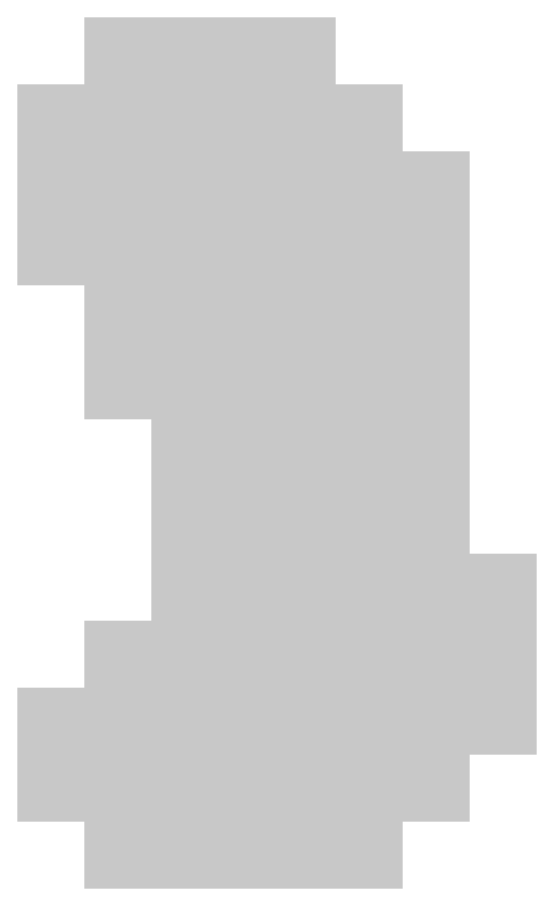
# Model space of a CAD drawing. Header units: metres. Extents: x -0.2 to 72.6, y -0.2 to 14.2.
# Drawn here: x -0.2 to 1.35, y 10.8 to 13.4 of the extents above; entities that cross this region are included whole.
import ezdxf

# ---------------------------------------------------------------- set-up
doc = ezdxf.new("R2010")
doc.units = ezdxf.units.M

msp = doc.modelspace()

# ---------------------------------------------------------------- hatches: boundary and pattern name
at = {"true_color": 0xff0000}
h = msp.add_hatch(color=7, dxfattribs=at)
h.dxf.hatch_style = 1
h.paths.add_polyline_path([(0, 13.2), (0.2, 13.2), (0.2, 13.4), (0, 13.4)])
h = msp.add_hatch(color=7, dxfattribs=at)
h.dxf.hatch_style = 1
h.paths.add_polyline_path([(0.2, 13.2), (0.4, 13.2), (0.4, 13.4), (0.2, 13.4)])
h = msp.add_hatch(color=7, dxfattribs=at)
h.dxf.hatch_style = 1
h.paths.add_polyline_path([(0.4, 13.2), (0.55, 13.2), (0.55, 13.4), (0.4, 13.4)])
h = msp.add_hatch(color=7, dxfattribs=at)
h.dxf.hatch_style = 1
h.paths.add_polyline_path([(0.55, 13.2), (0.75, 13.2), (0.75, 13.4), (0.55, 13.4)])
h = msp.add_hatch(color=7, dxfattribs=at)
h.dxf.hatch_style = 1
h.paths.add_polyline_path([(-0.2, 13), (0, 13), (0, 13.2), (-0.2, 13.2)])
h = msp.add_hatch(color=7, dxfattribs=at)
h.dxf.hatch_style = 1
h.paths.add_polyline_path([(0, 13), (0.2, 13), (0.2, 13.2), (0, 13.2)])
h = msp.add_hatch(color=7, dxfattribs=at)
h.dxf.hatch_style = 1
h.paths.add_polyline_path([(0.2, 13), (0.4, 13), (0.4, 13.2), (0.2, 13.2)])
h = msp.add_hatch(color=7, dxfattribs=at)
h.dxf.hatch_style = 1
h.paths.add_polyline_path([(0.4, 13), (0.55, 13), (0.55, 13.2), (0.4, 13.2)])
h = msp.add_hatch(color=7, dxfattribs=at)
h.dxf.hatch_style = 1
h.paths.add_polyline_path([(0.55, 13), (0.75, 13), (0.75, 13.2), (0.55, 13.2)])
h = msp.add_hatch(color=7, dxfattribs=at)
h.dxf.hatch_style = 1
h.paths.add_polyline_path([(0.75, 13), (0.95, 13), (0.95, 13.2), (0.75, 13.2)])
h = msp.add_hatch(color=7, dxfattribs=at)
h.dxf.hatch_style = 1
h.paths.add_polyline_path([(-0.2, 12.8), (0, 12.8), (0, 13), (-0.2, 13)])
h = msp.add_hatch(color=7, dxfattribs=at)
h.dxf.hatch_style = 1
h.paths.add_polyline_path([(0, 12.8), (0.2, 12.8), (0.2, 13), (0, 13)])
at = {"true_color": 0x00ff00}
h = msp.add_hatch(color=7, dxfattribs=at)
h.dxf.hatch_style = 1
h.paths.add_polyline_path([(0.2, 12.8), (0.4, 12.8), (0.4, 13), (0.2, 13)])
h = msp.add_hatch(color=7, dxfattribs=at)
h.dxf.hatch_style = 1
h.paths.add_polyline_path([(0.4, 12.8), (0.55, 12.8), (0.55, 13), (0.4, 13)])
h = msp.add_hatch(color=7, dxfattribs=at)
h.dxf.hatch_style = 1
h.paths.add_polyline_path([(0.55, 12.8), (0.75, 12.8), (0.75, 13), (0.55, 13)])
at = {"true_color": 0xff0000}
h = msp.add_hatch(color=7, dxfattribs=at)
h.dxf.hatch_style = 1
h.paths.add_polyline_path([(0.75, 12.8), (0.95, 12.8), (0.95, 13), (0.75, 13)])
h = msp.add_hatch(color=7, dxfattribs=at)
h.dxf.hatch_style = 1
h.paths.add_polyline_path([(0.95, 12.8), (1.15, 12.8), (1.15, 13), (0.95, 13)])
h = msp.add_hatch(color=7, dxfattribs=at)
h.dxf.hatch_style = 1
h.paths.add_polyline_path([(-0.2, 12.6), (0, 12.6), (0, 12.8), (-0.2, 12.8)])
at = {"true_color": 0x00ff00}
h = msp.add_hatch(color=7, dxfattribs=at)
h.dxf.hatch_style = 1
h.paths.add_polyline_path([(0, 12.6), (0.2, 12.6), (0.2, 12.8), (0, 12.8)])
at = {"true_color": 0xffff00}
h = msp.add_hatch(color=7, dxfattribs=at)
h.dxf.hatch_style = 1
h.paths.add_polyline_path([(0.2, 12.6), (0.4, 12.6), (0.4, 12.8), (0.2, 12.8)])
h = msp.add_hatch(color=7, dxfattribs=at)
h.dxf.hatch_style = 1
h.paths.add_polyline_path([(0.4, 12.6), (0.55, 12.6), (0.55, 12.8), (0.4, 12.8)])
at = {"true_color": 0x0000ff}
h = msp.add_hatch(color=7, dxfattribs=at)
h.dxf.hatch_style = 1
h.paths.add_polyline_path([(0.55, 12.6), (0.75, 12.6), (0.75, 12.8), (0.55, 12.8)])
at = {"true_color": 0x00ff00}
h = msp.add_hatch(color=7, dxfattribs=at)
h.dxf.hatch_style = 1
h.paths.add_polyline_path([(0.75, 12.6), (0.95, 12.6), (0.95, 12.8), (0.75, 12.8)])
at = {"true_color": 0xff0000}
h = msp.add_hatch(color=7, dxfattribs=at)
h.dxf.hatch_style = 1
h.paths.add_polyline_path([(0.95, 12.6), (1.15, 12.6), (1.15, 12.8), (0.95, 12.8)])
h = msp.add_hatch(color=7, dxfattribs=at)
h.dxf.hatch_style = 1
h.paths.add_polyline_path([(0, 12.4), (0.2, 12.4), (0.2, 12.6), (0, 12.6)])
at = {"true_color": 0x00ffff}
h = msp.add_hatch(color=7, dxfattribs=at)
h.dxf.hatch_style = 1
h.paths.add_polyline_path([(0.2, 12.4), (0.4, 12.4), (0.4, 12.6), (0.2, 12.6)])
at = {"true_color": 0xff00ff}
h = msp.add_hatch(color=7, dxfattribs=at)
h.dxf.hatch_style = 1
h.paths.add_polyline_path([(0.4, 12.4), (0.55, 12.4), (0.55, 12.6), (0.4, 12.6)])
at = {"true_color": 0x0000ff}
h = msp.add_hatch(color=7, dxfattribs=at)
h.dxf.hatch_style = 1
h.paths.add_polyline_path([(0.55, 12.4), (0.75, 12.4), (0.75, 12.6), (0.55, 12.6)])
at = {"true_color": 0x00ff00}
h = msp.add_hatch(color=7, dxfattribs=at)
h.dxf.hatch_style = 1
h.paths.add_polyline_path([(0.75, 12.4), (0.95, 12.4), (0.95, 12.6), (0.75, 12.6)])
at = {"true_color": 0xff0000}
h = msp.add_hatch(color=7, dxfattribs=at)
h.dxf.hatch_style = 1
h.paths.add_polyline_path([(0.95, 12.4), (1.15, 12.4), (1.15, 12.6), (0.95, 12.6)])
h = msp.add_hatch(color=7, dxfattribs=at)
h.dxf.hatch_style = 1
h.paths.add_polyline_path([(0, 12.2), (0.2, 12.2), (0.2, 12.4), (0, 12.4)])
at = {"true_color": 0xff00ff}
h = msp.add_hatch(color=7, dxfattribs=at)
h.dxf.hatch_style = 1
h.paths.add_polyline_path([(0.2, 12.2), (0.4, 12.2), (0.4, 12.4), (0.2, 12.4)])
at = {"true_color": 0x00ffff}
h = msp.add_hatch(color=7, dxfattribs=at)
h.dxf.hatch_style = 1
h.paths.add_polyline_path([(0.4, 12.2), (0.55, 12.2), (0.55, 12.4), (0.4, 12.4)])
at = {"true_color": 0xffff00}
h = msp.add_hatch(color=7, dxfattribs=at)
h.dxf.hatch_style = 1
h.paths.add_polyline_path([(0.55, 12.2), (0.75, 12.2), (0.75, 12.4), (0.55, 12.4)])
at = {"true_color": 0x00ff00}
h = msp.add_hatch(color=7, dxfattribs=at)
h.dxf.hatch_style = 1
h.paths.add_polyline_path([(0.75, 12.2), (0.95, 12.2), (0.95, 12.4), (0.75, 12.4)])
at = {"true_color": 0xff0000}
h = msp.add_hatch(color=7, dxfattribs=at)
h.dxf.hatch_style = 1
h.paths.add_polyline_path([(0.95, 12.2), (1.15, 12.2), (1.15, 12.4), (0.95, 12.4)])
at = {"true_color": 0x00ff00}
h = msp.add_hatch(color=7, dxfattribs=at)
h.dxf.hatch_style = 1
h.paths.add_polyline_path([(0.2, 12), (0.4, 12), (0.4, 12.2), (0.2, 12.2)])
at = {"true_color": 0xffff00}
h = msp.add_hatch(color=7, dxfattribs=at)
h.dxf.hatch_style = 1
h.paths.add_polyline_path([(0.4, 12), (0.55, 12), (0.55, 12.2), (0.4, 12.2)])
h = msp.add_hatch(color=7, dxfattribs=at)
h.dxf.hatch_style = 1
h.paths.add_polyline_path([(0.55, 12), (0.75, 12), (0.75, 12.2), (0.55, 12.2)])
at = {"true_color": 0x00ff00}
h = msp.add_hatch(color=7, dxfattribs=at)
h.dxf.hatch_style = 1
h.paths.add_polyline_path([(0.75, 12), (0.95, 12), (0.95, 12.2), (0.75, 12.2)])
at = {"true_color": 0xff0000}
h = msp.add_hatch(color=7, dxfattribs=at)
h.dxf.hatch_style = 1
h.paths.add_polyline_path([(0.95, 12), (1.15, 12), (1.15, 12.2), (0.95, 12.2)])
at = {"true_color": 0x00ff00}
h = msp.add_hatch(color=7, dxfattribs=at)
h.dxf.hatch_style = 1
h.paths.add_polyline_path([(0.2, 11.8), (0.4, 11.8), (0.4, 12), (0.2, 12)])
at = {"true_color": 0xffff00}
h = msp.add_hatch(color=7, dxfattribs=at)
h.dxf.hatch_style = 1
h.paths.add_polyline_path([(0.4, 11.8), (0.55, 11.8), (0.55, 12), (0.4, 12)])
h = msp.add_hatch(color=7, dxfattribs=at)
h.dxf.hatch_style = 1
h.paths.add_polyline_path([(0.55, 11.8), (0.75, 11.8), (0.75, 12), (0.55, 12)])
at = {"true_color": 0x00ff00}
h = msp.add_hatch(color=7, dxfattribs=at)
h.dxf.hatch_style = 1
h.paths.add_polyline_path([(0.75, 11.8), (0.95, 11.8), (0.95, 12), (0.75, 12)])
at = {"true_color": 0xff0000}
h = msp.add_hatch(color=7, dxfattribs=at)
h.dxf.hatch_style = 1
h.paths.add_polyline_path([(0.95, 11.8), (1.15, 11.8), (1.15, 12), (0.95, 12)])
at = {"true_color": 0xffff00}
h = msp.add_hatch(color=7, dxfattribs=at)
h.dxf.hatch_style = 1
h.paths.add_polyline_path([(0.2, 11.6), (0.4, 11.6), (0.4, 11.8), (0.2, 11.8)])
h = msp.add_hatch(color=7, dxfattribs=at)
h.dxf.hatch_style = 1
h.paths.add_polyline_path([(0.4, 11.6), (0.55, 11.6), (0.55, 11.8), (0.4, 11.8)])
at = {"true_color": 0x0000ff}
h = msp.add_hatch(color=7, dxfattribs=at)
h.dxf.hatch_style = 1
h.paths.add_polyline_path([(0.55, 11.6), (0.75, 11.6), (0.75, 11.8), (0.55, 11.8)])
at = {"true_color": 0x00ff00}
h = msp.add_hatch(color=7, dxfattribs=at)
h.dxf.hatch_style = 1
h.paths.add_polyline_path([(0.75, 11.6), (0.95, 11.6), (0.95, 11.8), (0.75, 11.8)])
at = {"true_color": 0xff0000}
h = msp.add_hatch(color=7, dxfattribs=at)
h.dxf.hatch_style = 1
h.paths.add_polyline_path([(0.95, 11.6), (1.15, 11.6), (1.15, 11.8), (0.95, 11.8)])
h = msp.add_hatch(color=7, dxfattribs=at)
h.dxf.hatch_style = 1
h.paths.add_polyline_path([(1.15, 11.6), (1.35, 11.6), (1.35, 11.8), (1.15, 11.8)])
h = msp.add_hatch(color=7, dxfattribs=at)
h.dxf.hatch_style = 1
h.paths.add_polyline_path([(0, 11.4), (0.2, 11.4), (0.2, 11.6), (0, 11.6)])
at = {"true_color": 0xffff00}
h = msp.add_hatch(color=7, dxfattribs=at)
h.dxf.hatch_style = 1
h.paths.add_polyline_path([(0.2, 11.4), (0.4, 11.4), (0.4, 11.6), (0.2, 11.6)])
h = msp.add_hatch(color=7, dxfattribs=at)
h.dxf.hatch_style = 1
h.paths.add_polyline_path([(0.4, 11.4), (0.55, 11.4), (0.55, 11.6), (0.4, 11.6)])
at = {"true_color": 0x00ff00}
h = msp.add_hatch(color=7, dxfattribs=at)
h.dxf.hatch_style = 1
h.paths.add_polyline_path([(0.55, 11.4), (0.75, 11.4), (0.75, 11.6), (0.55, 11.6)])
at = {"true_color": 0xff0000}
h = msp.add_hatch(color=7, dxfattribs=at)
h.dxf.hatch_style = 1
h.paths.add_polyline_path([(0.75, 11.4), (0.95, 11.4), (0.95, 11.6), (0.75, 11.6)])
h = msp.add_hatch(color=7, dxfattribs=at)
h.dxf.hatch_style = 1
h.paths.add_polyline_path([(0.95, 11.4), (1.15, 11.4), (1.15, 11.6), (0.95, 11.6)])
h = msp.add_hatch(color=7, dxfattribs=at)
h.dxf.hatch_style = 1
h.paths.add_polyline_path([(1.15, 11.4), (1.35, 11.4), (1.35, 11.6), (1.15, 11.6)])
h = msp.add_hatch(color=7, dxfattribs=at)
h.dxf.hatch_style = 1
h.paths.add_polyline_path([(-0.2, 11.2), (0, 11.2), (0, 11.4), (-0.2, 11.4)])
h = msp.add_hatch(color=7, dxfattribs=at)
h.dxf.hatch_style = 1
h.paths.add_polyline_path([(0, 11.2), (0.2, 11.2), (0.2, 11.4), (0, 11.4)])
at = {"true_color": 0x00ff00}
h = msp.add_hatch(color=7, dxfattribs=at)
h.dxf.hatch_style = 1
h.paths.add_polyline_path([(0.2, 11.2), (0.4, 11.2), (0.4, 11.4), (0.2, 11.4)])
at = {"true_color": 0x0000ff}
h = msp.add_hatch(color=7, dxfattribs=at)
h.dxf.hatch_style = 1
h.paths.add_polyline_path([(0.4, 11.2), (0.55, 11.2), (0.55, 11.4), (0.4, 11.4)])
at = {"true_color": 0x00ff00}
h = msp.add_hatch(color=7, dxfattribs=at)
h.dxf.hatch_style = 1
h.paths.add_polyline_path([(0.55, 11.2), (0.75, 11.2), (0.75, 11.4), (0.55, 11.4)])
at = {"true_color": 0xff0000}
h = msp.add_hatch(color=7, dxfattribs=at)
h.dxf.hatch_style = 1
h.paths.add_polyline_path([(0.75, 11.2), (0.95, 11.2), (0.95, 11.4), (0.75, 11.4)])
h = msp.add_hatch(color=7, dxfattribs=at)
h.dxf.hatch_style = 1
h.paths.add_polyline_path([(0.95, 11.2), (1.15, 11.2), (1.15, 11.4), (0.95, 11.4)])
h = msp.add_hatch(color=7, dxfattribs=at)
h.dxf.hatch_style = 1
h.paths.add_polyline_path([(1.15, 11.2), (1.35, 11.2), (1.35, 11.4), (1.15, 11.4)])
h = msp.add_hatch(color=7, dxfattribs=at)
h.dxf.hatch_style = 1
h.paths.add_polyline_path([(-0.2, 11), (0, 11), (0, 11.2), (-0.2, 11.2)])
h = msp.add_hatch(color=7, dxfattribs=at)
h.dxf.hatch_style = 1
h.paths.add_polyline_path([(0, 11), (0.2, 11), (0.2, 11.2), (0, 11.2)])
h = msp.add_hatch(color=7, dxfattribs=at)
h.dxf.hatch_style = 1
h.paths.add_polyline_path([(0.2, 11), (0.4, 11), (0.4, 11.2), (0.2, 11.2)])
h = msp.add_hatch(color=7, dxfattribs=at)
h.dxf.hatch_style = 1
h.paths.add_polyline_path([(0.4, 11), (0.55, 11), (0.55, 11.2), (0.4, 11.2)])
h = msp.add_hatch(color=7, dxfattribs=at)
h.dxf.hatch_style = 1
h.paths.add_polyline_path([(0.55, 11), (0.75, 11), (0.75, 11.2), (0.55, 11.2)])
h = msp.add_hatch(color=7, dxfattribs=at)
h.dxf.hatch_style = 1
h.paths.add_polyline_path([(0.75, 11), (0.95, 11), (0.95, 11.2), (0.75, 11.2)])
h = msp.add_hatch(color=7, dxfattribs=at)
h.dxf.hatch_style = 1
h.paths.add_polyline_path([(0.95, 11), (1.15, 11), (1.15, 11.2), (0.95, 11.2)])
h = msp.add_hatch(color=7, dxfattribs=at)
h.dxf.hatch_style = 1
h.paths.add_polyline_path([(0, 10.8), (0.2, 10.8), (0.2, 11), (0, 11)])
h = msp.add_hatch(color=7, dxfattribs=at)
h.dxf.hatch_style = 1
h.paths.add_polyline_path([(0.2, 10.8), (0.4, 10.8), (0.4, 11), (0.2, 11)])
h = msp.add_hatch(color=7, dxfattribs=at)
h.dxf.hatch_style = 1
h.paths.add_polyline_path([(0.4, 10.8), (0.55, 10.8), (0.55, 11), (0.4, 11)])
h = msp.add_hatch(color=7, dxfattribs=at)
h.dxf.hatch_style = 1
h.paths.add_polyline_path([(0.55, 10.8), (0.75, 10.8), (0.75, 11), (0.55, 11)])
h = msp.add_hatch(color=7, dxfattribs=at)
h.dxf.hatch_style = 1
h.paths.add_polyline_path([(0.75, 10.8), (0.95, 10.8), (0.95, 11), (0.75, 11)])

doc.saveas('drawing.dxf')
